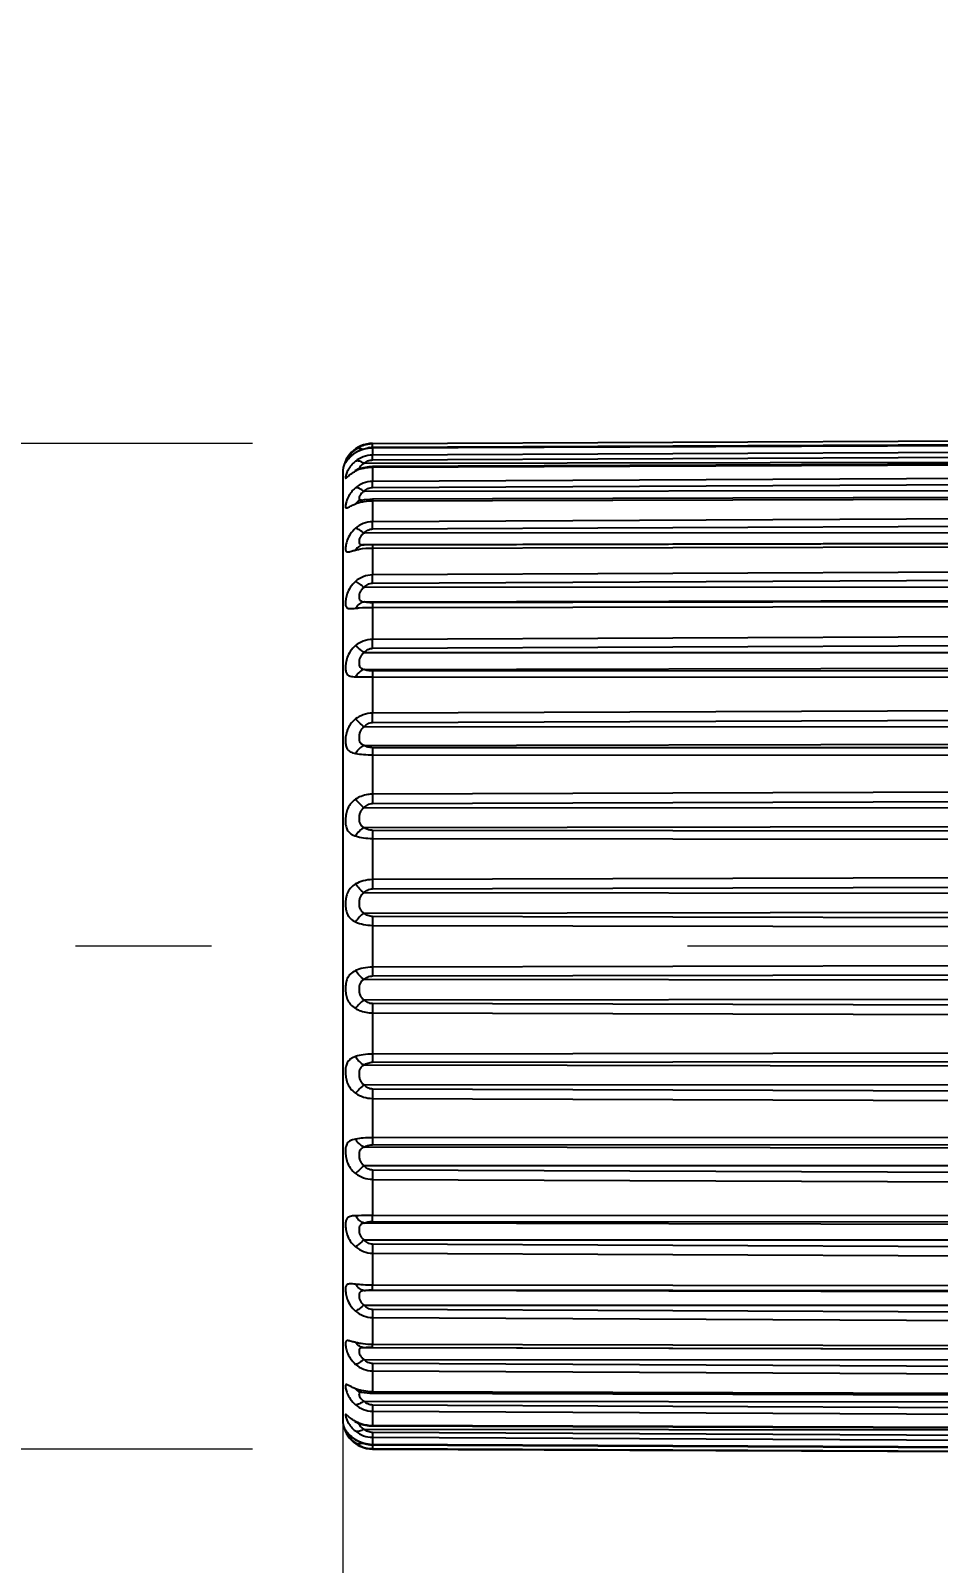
# Model space of a CAD drawing. Extents: x 1507 to 2862, y 0 to 992.
# Drawn here: x 1785.4 to 1815.7, y 583.6 to 634.8 of the extents above; entities that cross this region are included whole.
import ezdxf

# ---------------------------------------------------------------- set-up
doc = ezdxf.new("R2010")
doc.units = 0
doc.header["$LTSCALE"] = 10
doc.header["$MEASUREMENT"] = 0
doc.header["$PDMODE"] = 3
doc.header["$PDSIZE"] = -10
doc.linetypes.add('CENTER2', pattern=[28.575, 19.05, -3.175, 3.175, -3.175])
doc.layers.get('DEFPOINTS').update_dxf_attribs({"linetype": 'CONTINUOUS'})
doc.layers.add('1', color=7, linetype='CONTINUOUS')
doc.layers.add('标注', color=4, linetype='CONTINUOUS', lineweight=13)
doc.layers.add('치수', color=7, linetype='CONTINUOUS', lineweight=25)
doc.styles.add('Daelim Dimension', font='')
doc.styles.get('Daelim Dimension').set_extended_font_data('NanumGothic')
doc.dimstyles.new('DEFAULT', dxfattribs={"dimscale": 2, "dimtxt": 2, "dimasz": 2, "dimexe": 0, "dimexo": 2, "dimgap": 1, "dimtad": 1, "dimdec": 1, "dimzin": 9, "dimdsep": 46, "dimtxsty": 'Daelim Dimension', "dimcen": 0.5, "dimclrd": 252, "dimclre": 252, "dimclrt": 3, "dimadec": 1, "dimazin": 0, "dimtfac": 1, "dimtdec": 1, "dimtix": 1, "dimtmove": 0, "dimatfit": 3, "dimfxl": 1, "dimtolj": 1, "dimtzin": 1, "dimlwd": 9, "dimlwe": 9, "dimarcsym": 0})

# ---------------------------------------------------------------- blocks, each defined once
blk = doc.blocks.new('*D17')
at = {"layer": 'DEFPOINTS', "color": 0, "transparency": 16777216}
for p in [(1795.815, 595.201), (1925.963, 591.803), (1925.963, 536.409)]:
    blk.add_point(p, dxfattribs=at)
at = {"layer": '치수', "color": 5, "lineweight": 9, "transparency": 16777216}
for p, q in [((1795.815, 591.201), (1795.815, 536.409)), ((1925.963, 587.803), (1925.963, 536.409)), ((1799.815, 536.409), (1921.963, 536.409)), ((1925.963, 536.409), (2001.145, 536.409))]:
    blk.add_line(p, q, dxfattribs=at)
at = {"layer": '치수', "color": 5, "transparency": 16777216}
for points in [[(1799.815, 537.076), (1799.815, 535.743), (1795.815, 536.409)], [(1921.963, 537.076), (1921.963, 535.743), (1925.963, 536.409)]]:
    blk.add_solid(points, dxfattribs=at)
at = {"layer": '치수', "color": 7, "transparency": 16777216, "insert": (1965.554, 549.811), "char_height": 20, "attachment_point": 5, "style": 'Daelim Dimension'}
blk.add_mtext('\\A1;130.1', dxfattribs=at)
blk = doc.blocks.new('*D18')
at = {"layer": 'DEFPOINTS', "color": 0, "transparency": 16777216}
for p in [(1761.42, 620.978), (1796.811, 620.978), (1796.811, 587.406)]:
    blk.add_point(p, dxfattribs=at)
at = {"layer": '치수', "color": 5, "lineweight": 9, "transparency": 16777216}
for p, q in [((1761.42, 620.978), (1761.42, 708.405)), ((1792.811, 620.978), (1761.42, 620.978)), ((1761.42, 591.406), (1761.42, 616.978)), ((1792.811, 587.406), (1761.42, 587.406))]:
    blk.add_line(p, q, dxfattribs=at)
at = {"layer": '치수', "color": 5, "transparency": 16777216}
for points in [[(1760.753, 616.978), (1762.087, 616.978), (1761.42, 620.978)], [(1760.753, 591.406), (1762.087, 591.406), (1761.42, 587.406)]]:
    blk.add_solid(points, dxfattribs=at)
at = {"layer": '치수', "color": 7, "transparency": 16777216, "insert": (1746.645, 666.692), "char_height": 20, "attachment_point": 5, "rotation": 90, "style": 'Daelim Dimension'}
blk.add_mtext('\\A1;%%C33.6', dxfattribs=at)

msp = doc.modelspace()

# ---------------------------------------------------------------- linework, layer by layer
at = {"layer": '1', "color": 7, "linetype": 'Continuous'}
for p, q in [((1796.811, 620.978), (1845.513, 621.19)), ((1845.513, 621.18), (1796.811, 620.963)), ((1845.513, 621.03), (1796.811, 620.834)), ((1796.811, 620.829), (1845.513, 621.025)), ((1796.811, 620.978), (1796.811, 620.963)), ((1796.811, 620.947), (1796.811, 620.963)), ((1796.812, 620.851), (1796.811, 620.947)), ((1796.811, 620.834), (1796.811, 620.829)), ((1796.811, 620.83), (1796.811, 620.587)), ((1845.513, 620.818), (1796.811, 620.587)), ((1796.812, 620.852), (1845.513, 621.068)), ((1796.28, 620.694), (1796.244, 620.668)), ((1796.282, 620.695), (1796.28, 620.694)), ((1845.401, 620.383), (1796.529, 620.313)), ((1796.812, 620.426), (1796.811, 620.587)), ((1845.513, 620.384), (1796.811, 620.214)), ((1796.811, 620.19), (1845.513, 620.36)), ((1796.812, 620.427), (1845.513, 620.657)), ((1795.815, 619.978), (1795.815, 588.406)), ((1796.811, 620.19), (1796.811, 619.713)), ((1845.513, 619.951), (1796.811, 619.713)), ((1796.812, 619.507), (1796.811, 619.713)), ((1796.812, 619.508), (1845.513, 619.745)), ((1845.513, 619.434), (1796.529, 619.379)), ((1796.811, 619.065), (1845.513, 619.202)), ((1845.513, 619.26), (1796.812, 619.123)), ((1796.4, 619.083), (1796.4, 619.083)), ((1796.418, 619.086), (1796.439, 619.09)), ((1796.811, 619.065), (1796.811, 618.367)), ((1845.513, 618.605), (1796.811, 618.367)), ((1796.812, 618.123), (1796.811, 618.367)), ((1796.812, 618.124), (1845.513, 618.36)), ((1845.513, 618.022), (1796.529, 617.984)), ((1796.529, 617.594), (1845.513, 617.701)), ((1845.513, 617.695), (1796.812, 617.592)), ((1796.811, 617.487), (1845.513, 617.589)), ((1796.811, 617.488), (1796.811, 616.59)), ((1845.513, 616.821), (1796.811, 616.591)), ((1845.513, 616.19), (1796.529, 616.169)), ((1796.812, 616.316), (1796.811, 616.591)), ((1796.812, 616.316), (1845.513, 616.545)), ((1796.529, 615.689), (1845.513, 615.794)), ((1845.513, 615.725), (1796.812, 615.661)), ((1796.811, 615.506), (1845.513, 615.569)), ((1796.811, 615.507), (1796.811, 614.437)), ((1845.513, 614.654), (1796.811, 614.438)), ((1796.812, 614.14), (1796.811, 614.438)), ((1796.812, 614.141), (1845.513, 614.355)), ((1845.513, 613.993), (1796.529, 613.991)), ((1796.529, 613.434), (1845.513, 613.534)), ((1796.811, 613.181), (1845.513, 613.203)), ((1796.811, 613.182), (1796.811, 611.973)), ((1845.513, 613.404), (1796.812, 613.381)), ((1845.513, 612.169), (1796.811, 611.974)), ((1845.513, 611.498), (1796.529, 611.515)), ((1796.812, 611.662), (1796.811, 611.974)), ((1796.812, 611.663), (1845.513, 611.856)), ((1796.529, 610.899), (1845.513, 610.991)), ((1796.811, 610.584), (1796.811, 609.272)), ((1796.811, 610.583), (1845.513, 610.563)), ((1845.513, 610.804), (1796.812, 610.822)), ((1845.513, 609.441), (1796.811, 609.273)), ((1796.812, 608.957), (1845.513, 609.124)), ((1845.513, 608.781), (1796.529, 608.816)), ((1796.529, 608.16), (1845.513, 608.241)), ((1845.513, 608.003), (1796.812, 608.062)), ((1796.811, 607.792), (1796.811, 606.416)), ((1796.811, 607.791), (1845.513, 607.73)), ((1845.513, 606.554), (1796.811, 606.417)), ((1845.513, 605.925), (1796.529, 605.977)), ((1796.812, 606.108), (1845.513, 606.242)), ((1796.529, 605.3), (1845.513, 605.367)), ((1796.811, 604.89), (1796.811, 603.493)), ((1796.811, 604.889), (1845.513, 604.789)), ((1845.513, 605.086), (1796.812, 605.184)), ((1845.513, 603.595), (1796.811, 603.495)), ((1845.513, 603.016), (1796.529, 603.084)), ((1796.812, 603.2), (1845.513, 603.298)), ((1796.529, 602.407), (1845.513, 602.459)), ((1796.811, 601.967), (1796.811, 600.592)), ((1796.811, 601.966), (1845.513, 601.83)), ((1845.513, 602.142), (1796.812, 602.276)), ((1845.513, 600.654), (1796.811, 600.593)), ((1796.812, 600.322), (1845.513, 600.381)), ((1845.513, 600.143), (1796.529, 600.224)), ((1796.529, 599.568), (1845.513, 599.602)), ((1845.513, 599.26), (1796.812, 599.426)), ((1796.811, 599.112), (1796.811, 597.8)), ((1796.811, 599.111), (1845.513, 598.943)), ((1845.513, 597.82), (1796.811, 597.801)), ((1845.513, 597.393), (1796.529, 597.485)), ((1796.812, 597.561), (1845.513, 597.58)), ((1796.529, 596.869), (1845.513, 596.886)), ((1796.812, 596.722), (1796.811, 596.41)), ((1845.513, 596.528), (1796.812, 596.721)), ((1796.811, 596.411), (1796.811, 595.201)), ((1796.811, 596.41), (1845.513, 596.215)), ((1845.513, 595.181), (1796.811, 595.202)), ((1845.513, 594.85), (1796.529, 594.949)), ((1796.812, 595.002), (1845.513, 594.979)), ((1796.529, 594.393), (1845.513, 594.391)), ((1796.812, 594.244), (1796.811, 593.946)), ((1845.513, 594.029), (1796.812, 594.243)), ((1796.811, 593.946), (1796.811, 592.877)), ((1796.811, 593.946), (1845.513, 593.73)), ((1845.513, 592.59), (1796.529, 592.695)), ((1845.513, 592.815), (1796.811, 592.877)), ((1796.812, 592.723), (1845.513, 592.659)), ((1796.529, 592.214), (1845.513, 592.194)), ((1796.812, 592.068), (1796.811, 591.793)), ((1845.513, 591.839), (1796.812, 592.067)), ((1796.811, 591.793), (1796.811, 590.895)), ((1796.811, 591.793), (1845.513, 591.562)), ((1845.513, 590.683), (1796.529, 590.79)), ((1845.513, 590.794), (1796.811, 590.896)), ((1796.812, 590.792), (1845.513, 590.689)), ((1796.529, 590.4), (1845.513, 590.362)), ((1796.812, 590.261), (1796.811, 590.016)), ((1796.811, 590.017), (1796.811, 589.318)), ((1796.811, 590.016), (1845.513, 589.779)), ((1845.513, 590.024), (1796.812, 590.26)), ((1796.439, 589.294), (1796.411, 589.299)), ((1796.529, 589.004), (1845.513, 588.949)), ((1845.513, 589.181), (1796.811, 589.319)), ((1845.513, 589.123), (1796.812, 589.261)), ((1796.812, 588.876), (1796.811, 588.671)), ((1796.811, 588.671), (1796.811, 588.193)), ((1796.811, 588.671), (1845.513, 588.433)), ((1845.513, 588.639), (1796.812, 588.876)), ((1796.262, 588.29), (1796.218, 588.311)), ((1796.35, 588.252), (1796.348, 588.253)), ((1796.529, 588.071), (1845.401, 588.001)), ((1845.513, 588.024), (1796.811, 588.194)), ((1845.513, 588), (1796.811, 588.17)), ((1796.812, 587.957), (1796.811, 587.797)), ((1845.513, 587.727), (1796.812, 587.957)), ((1796.28, 587.69), (1796.244, 587.716)), ((1796.282, 587.689), (1796.28, 587.69)), ((1796.811, 587.797), (1796.811, 587.554)), ((1796.811, 587.797), (1845.513, 587.566)), ((1796.811, 587.55), (1796.811, 587.554)), ((1845.513, 587.358), (1796.811, 587.554)), ((1845.513, 587.354), (1796.811, 587.55)), ((1796.812, 587.532), (1796.811, 587.436)), ((1845.513, 587.315), (1796.812, 587.532)), ((1796.811, 587.436), (1796.811, 587.421)), ((1796.811, 587.421), (1796.811, 587.406)), ((1796.811, 587.421), (1845.513, 587.204)), ((1796.811, 587.406), (1845.513, 587.194))]:
    msp.add_line(p, q, dxfattribs=at)
for points in [[(1796.28, 620.694), (1796.348, 620.729), (1796.532, 620.796), (1796.734, 620.831), (1796.811, 620.834)], [(1796.017, 620.48), (1796.013, 620.476), (1796.018, 620.481), (1796.043, 620.509), (1796.081, 620.546), (1796.127, 620.587), (1796.185, 620.632), (1796.252, 620.677), (1796.282, 620.695)], [(1796.348, 620.13), (1796.47, 620.169), (1796.696, 620.208), (1796.811, 620.214)], [(1796.216, 620.072), (1796.217, 620.073), (1796.237, 620.082), (1796.277, 620.101), (1796.33, 620.123), (1796.35, 620.131)], [(1796.4, 619.083), (1796.399, 619.083), (1796.418, 619.086)], [(1796.439, 619.09), (1796.541, 619.105), (1796.724, 619.12), (1796.812, 619.122)], [(1796.812, 589.262), (1796.724, 589.263), (1796.541, 589.278), (1796.439, 589.294)], [(1796.35, 588.252), (1796.315, 588.267), (1796.262, 588.29)], [(1796.811, 588.17), (1796.696, 588.175), (1796.47, 588.215), (1796.348, 588.254)], [(1796.282, 587.689), (1796.233, 587.719), (1796.167, 587.765), (1796.112, 587.809), (1796.069, 587.849), (1796.035, 587.884), (1796.022, 587.898)], [(1796.811, 587.55), (1796.734, 587.553), (1796.532, 587.587), (1796.348, 587.655), (1796.28, 587.69)]]:
    msp.add_lwpolyline(points, dxfattribs=at)
for centre, radius, start, end in [((1796.815, 619.978), 1, 90.25, 180), ((1796.81, 619.99), 0.97, 127.6112, 140.4479), ((1796.819, 619.979), 0.985, 125.6723, 127.6182), ((1796.794, 619.792), 1.034, 111.4705, 119.7586), ((1796.8, 619.778), 1.049, 110.3964, 111.4992), ((1796.808, 619.755), 1.074, 100.7666, 110.3794), ((1796.811, 619.742), 1.087, 99.7017, 100.7974), ((1796.82, 620.361), 0.492, 102.3043, 112.9028), ((1796.815, 619.715), 1.115, 90.2413, 99.6845), ((1796.815, 620.047), 0.916, 90.2529, 91.0826), ((1796.779, 619.819), 1.004, 119.7694, 122.1712), ((1796.805, 618.98), 1.214, 117.4978, 118.3246), ((1796.75, 619.086), 1.094, 110.9753, 117.509), ((1796.778, 619.017), 1.169, 107.6712, 111.0427), ((1833.586, 610.535), 36.775, 179.551, 179.9245), ((1936.109, 609.598), 139.298, 180.13396, 180.26395), ((1855.4, 607.69), 58.59, 179.63583, 179.90169), ((1907.805, 606.654), 110.995, 180.1223, 180.28261), ((1880.605, 604.726), 83.794, 179.68632, 179.88855), ((1880.576, 603.658), 83.765, 180.11155, 180.31377), ((1907.827, 601.729), 111.016, 179.71746, 179.87778), ((1855.373, 600.693), 58.562, 180.09839, 180.36429), ((1936.119, 598.785), 139.308, 179.73611, 179.86611), ((1833.562, 597.849), 36.751, 180.0756, 180.4492), ((1796.767, 577.01), 13.782, 89.8149, 90.9921), ((1796.792, 590.899), 1.578, 256.5383, 257.4724), ((1796.815, 588.406), 1, 180, 269.75), ((1796.771, 588.368), 0.924, 205.269, 212.3113), ((1796.791, 588.586), 1.028, 216.5913, 224.7671), ((1796.806, 589.405), 1.215, 241.7884, 242.5021), ((1796.792, 589.422), 1.225, 249.2871, 252.5583), ((1796.817, 589.505), 1.312, 252.5904, 269.7245), ((1796.788, 588.581), 1.022, 224.7312, 237.8884), ((1796.819, 588.405), 0.985, 232.6334, 234.3273), ((1796.736, 588.497), 0.923, 237.8581, 240.6105), ((1796.817, 588.66), 1.105, 248.7578, 249.8342), ((1796.823, 588.678), 1.125, 249.8459, 258.9749), ((1796.821, 588.668), 1.114, 258.9795, 260.0993), ((1796.821, 588.026), 0.495, 247.0632, 257.6394), ((1796.816, 588.629), 1.074, 260.0265, 269.7332), ((1796.815, 588.38), 0.959, 268.951, 269.7483)]:
    msp.add_arc(centre, radius, start, end, dxfattribs=at)
for points, knots in [([(1796.325, 620.805), (1796.318, 620.805), (1796.29, 620.8), (1796.262, 620.79), (1796.244, 620.779)], [0, 0, 0, 0, 0.26024, 1, 1, 1, 1]), ([(1796.798, 620.963), (1796.745, 620.962), (1796.549, 620.941), (1796.361, 620.862), (1796.244, 620.779)], [0, 0, 0, 0, 0.26937, 1, 1, 1, 1]), ([(1796.478, 620.781), (1796.465, 620.786), (1796.416, 620.803), (1796.363, 620.809), (1796.325, 620.805)], [0, 0, 0, 0, 0.27276, 1, 1, 1, 1]), ([(1796.715, 620.841), (1796.723, 620.843), (1796.755, 620.849), (1796.787, 620.852), (1796.812, 620.852)], [0, 0, 0, 0, 0.247106, 1, 1, 1, 1]), ([(1796.244, 620.386), (1796.209, 620.358), (1796.147, 620.301), (1796.07, 620.21), (1796.012, 620.124), (1795.971, 620.046), (1795.942, 619.979), (1795.922, 619.923), (1795.912, 619.884), (1795.908, 619.86), (1795.907, 619.847), (1795.907, 619.836), (1795.909, 619.829), (1795.914, 619.824), (1795.921, 619.825), (1795.928, 619.829), (1795.938, 619.835), (1795.951, 619.845), (1795.966, 619.858), (1795.984, 619.874), (1796.015, 619.902), (1796.064, 619.942), (1796.138, 619.996), (1796.196, 620.031), (1796.229, 620.049)], [0, 0, 0, 0, 0.125903, 0.237832, 0.335267, 0.418306, 0.487389, 0.542669, 0.584436, 0.600329, 0.612957, 0.622451, 0.629156, 0.634078, 0.6395, 0.64741, 0.658605, 0.673424, 0.692073, 0.714745, 0.741628, 0.808797, 0.894777, 1, 1, 1, 1]), ([(1795.919, 620.372), (1795.917, 620.367), (1795.913, 620.357), (1795.909, 620.346), (1795.907, 620.339), (1795.907, 620.336), (1795.907, 620.333), (1795.908, 620.331), (1795.913, 620.336), (1795.917, 620.341), (1795.926, 620.353), (1795.932, 620.362), (1795.935, 620.368)], [0, 0, 0, 0, 0.208695, 0.357665, 0.409955, 0.447683, 0.471471, 0.484234, 0.524864, 0.621921, 0.779699, 1, 1, 1, 1]), ([(1796.062, 620.608), (1796.025, 620.564), (1795.973, 620.488), (1795.932, 620.405), (1795.919, 620.372)], [0, 0, 0, 0, 0.621035, 1, 1, 1, 1]), ([(1795.935, 620.368), (1795.953, 620.392), (1795.998, 620.455), (1796.051, 620.513), (1796.086, 620.545)], [0, 0, 0, 0, 0.386449, 1, 1, 1, 1]), ([(1796.086, 620.545), (1796.097, 620.556), (1796.146, 620.601), (1796.201, 620.641), (1796.244, 620.668)], [0, 0, 0, 0, 0.223537, 1, 1, 1, 1]), ([(1796.811, 620.587), (1796.705, 620.587), (1796.501, 620.546), (1796.321, 620.446), (1796.244, 620.386)], [0, 0, 0, 0, 0.521706, 1, 1, 1, 1]), ([(1796.529, 620.313), (1796.503, 620.33), (1796.453, 620.357), (1796.36, 620.392), (1796.285, 620.399), (1796.244, 620.386)], [0, 0, 0, 0, 0.30257, 0.57167, 1, 1, 1, 1]), ([(1796.431, 620.246), (1796.411, 620.227), (1796.382, 620.192), (1796.362, 620.15), (1796.36, 620.132)], [0, 0, 0, 0, 0.612017, 1, 1, 1, 1]), ([(1796.529, 620.313), (1796.519, 620.308), (1796.485, 620.289), (1796.452, 620.266), (1796.431, 620.246)], [0, 0, 0, 0, 0.264842, 1, 1, 1, 1]), ([(1796.529, 620.313), (1796.566, 620.346), (1796.654, 620.403), (1796.758, 620.427), (1796.812, 620.427)], [0, 0, 0, 0, 0.480729, 1, 1, 1, 1]), ([(1796.811, 620.214), (1796.811, 620.214), (1796.811, 620.213), (1796.811, 620.212), (1796.811, 620.21), (1796.811, 620.206), (1796.811, 620.199), (1796.811, 620.194), (1796.811, 620.19)], [0, 0, 0, 0, 0.016083, 0.063146, 0.141332, 0.250675, 0.562913, 1, 1, 1, 1]), ([(1796.348, 620.13), (1796.338, 620.126), (1796.3, 620.108), (1796.266, 620.081), (1796.244, 620.057)], [0, 0, 0, 0, 0.246389, 1, 1, 1, 1]), ([(1796.811, 619.713), (1796.705, 619.712), (1796.499, 619.669), (1796.32, 619.563), (1796.244, 619.5)], [0, 0, 0, 0, 0.518837, 1, 1, 1, 1]), ([(1796.423, 620.131), (1796.453, 620.141), (1796.58, 620.175), (1796.712, 620.19), (1796.811, 620.19)], [0, 0, 0, 0, 0.242722, 1, 1, 1, 1]), ([(1796.244, 619.5), (1796.209, 619.471), (1796.145, 619.409), (1796.068, 619.311), (1796.01, 619.215), (1795.969, 619.127), (1795.94, 619.049), (1795.921, 618.981), (1795.91, 618.926), (1795.906, 618.882), (1795.907, 618.85), (1795.916, 618.83), (1795.929, 618.824), (1795.94, 618.824), (1795.954, 618.826), (1795.978, 618.835), (1796.016, 618.854), (1796.073, 618.885), (1796.151, 618.924), (1796.211, 618.95), (1796.244, 618.964)], [0, 0, 0, 0, 0.122255, 0.232656, 0.330725, 0.416468, 0.49015, 0.551858, 0.601807, 0.64006, 0.66716, 0.685608, 0.694031, 0.703637, 0.715448, 0.730145, 0.770365, 0.827622, 0.903876, 1, 1, 1, 1]), ([(1796.529, 619.379), (1796.48, 619.415), (1796.407, 619.459), (1796.309, 619.494), (1796.264, 619.501), (1796.244, 619.5)], [0, 0, 0, 0, 0.57574, 0.80934, 1, 1, 1, 1]), ([(1796.529, 619.379), (1796.488, 619.356), (1796.435, 619.314), (1796.389, 619.244), (1796.368, 619.197), (1796.359, 619.157), (1796.359, 619.124), (1796.371, 619.098), (1796.387, 619.09), (1796.396, 619.088)], [0, 0, 0, 0, 0.37346, 0.533452, 0.669351, 0.778786, 0.863215, 0.929924, 1, 1, 1, 1]), ([(1796.529, 619.379), (1796.565, 619.416), (1796.652, 619.48), (1796.758, 619.508), (1796.812, 619.508)], [0, 0, 0, 0, 0.489107, 1, 1, 1, 1]), ([(1796.439, 619.09), (1796.401, 619.083), (1796.326, 619.052), (1796.269, 618.996), (1796.244, 618.964)], [0, 0, 0, 0, 0.484832, 1, 1, 1, 1]), ([(1796.244, 618.964), (1796.26, 618.97), (1796.327, 618.995), (1796.396, 619.014), (1796.449, 619.026)], [0, 0, 0, 0, 0.238544, 1, 1, 1, 1]), ([(1796.396, 619.088), (1796.398, 619.088), (1796.405, 619.086), (1796.413, 619.085), (1796.418, 619.085)], [0, 0, 0, 0, 0.227175, 1, 1, 1, 1]), ([(1796.449, 619.026), (1796.478, 619.032), (1796.597, 619.056), (1796.719, 619.065), (1796.811, 619.065)], [0, 0, 0, 0, 0.241678, 1, 1, 1, 1]), ([(1796.812, 619.122), (1796.811, 619.12), (1796.811, 619.115), (1796.811, 619.096), (1796.811, 619.079), (1796.811, 619.065)], [0, 0, 0, 0, 0.083584, 0.279507, 1, 1, 1, 1]), ([(1796.244, 618.15), (1796.176, 618.092), (1796.068, 617.967), (1795.98, 617.794), (1795.94, 617.67), (1795.921, 617.592), (1795.91, 617.525), (1795.906, 617.469), (1795.909, 617.424), (1795.918, 617.389), (1795.938, 617.364), (1795.972, 617.355), (1796.016, 617.36), (1796.074, 617.374), (1796.152, 617.396), (1796.211, 617.413), (1796.244, 617.421)], [0, 0, 0, 0, 0.222758, 0.404828, 0.480909, 0.547025, 0.603319, 0.649855, 0.686934, 0.715522, 0.738888, 0.763976, 0.798478, 0.847497, 0.914036, 1, 1, 1, 1]), ([(1796.811, 618.367), (1796.705, 618.367), (1796.498, 618.322), (1796.32, 618.214), (1796.244, 618.15)], [0, 0, 0, 0, 0.517607, 1, 1, 1, 1]), ([(1796.529, 617.984), (1796.479, 618.023), (1796.406, 618.075), (1796.309, 618.127), (1796.265, 618.144), (1796.244, 618.15)], [0, 0, 0, 0, 0.572677, 0.808981, 1, 1, 1, 1]), ([(1796.529, 617.984), (1796.501, 617.966), (1796.45, 617.925), (1796.396, 617.851), (1796.367, 617.775), (1796.358, 617.717), (1796.361, 617.677), (1796.367, 617.652), (1796.379, 617.631), (1796.398, 617.615), (1796.422, 617.605), (1796.466, 617.595), (1796.503, 617.594), (1796.529, 617.594)], [0, 0, 0, 0, 0.173919, 0.335231, 0.476714, 0.593093, 0.641873, 0.685109, 0.724899, 0.765097, 0.810443, 0.864698, 1, 1, 1, 1]), ([(1796.529, 617.984), (1796.565, 618.023), (1796.649, 618.092), (1796.758, 618.124), (1796.812, 618.124)], [0, 0, 0, 0, 0.495502, 1, 1, 1, 1]), ([(1796.529, 617.594), (1796.475, 617.593), (1796.36, 617.557), (1796.278, 617.471), (1796.244, 617.421)], [0, 0, 0, 0, 0.47479, 1, 1, 1, 1]), ([(1796.244, 617.421), (1796.286, 617.432), (1796.472, 617.473), (1796.663, 617.488), (1796.811, 617.488)], [0, 0, 0, 0, 0.22515, 1, 1, 1, 1]), ([(1796.812, 617.592), (1796.785, 617.592), (1796.691, 617.592), (1796.596, 617.593), (1796.529, 617.594)], [0, 0, 0, 0, 0.284956, 1, 1, 1, 1]), ([(1796.812, 617.592), (1796.812, 617.591), (1796.812, 617.589), (1796.811, 617.583), (1796.811, 617.575), (1796.811, 617.557), (1796.811, 617.528), (1796.811, 617.502), (1796.811, 617.488)], [0, 0, 0, 0, 0.021865, 0.074799, 0.158016, 0.270708, 0.581275, 1, 1, 1, 1]), ([(1796.244, 616.375), (1796.176, 616.318), (1796.066, 616.191), (1795.967, 615.986), (1795.925, 615.829), (1795.91, 615.72), (1795.906, 615.653), (1795.909, 615.596), (1795.918, 615.548), (1795.937, 615.509), (1795.969, 615.481), (1796.014, 615.466), (1796.074, 615.462), (1796.152, 615.467), (1796.211, 615.473), (1796.244, 615.477)], [0, 0, 0, 0, 0.208926, 0.384028, 0.527144, 0.586984, 0.63902, 0.683407, 0.720655, 0.752424, 0.782448, 0.816853, 0.861886, 0.921961, 1, 1, 1, 1]), ([(1796.811, 616.59), (1796.705, 616.59), (1796.499, 616.546), (1796.32, 616.439), (1796.244, 616.375)], [0, 0, 0, 0, 0.518099, 1, 1, 1, 1]), ([(1796.529, 616.169), (1796.478, 616.212), (1796.386, 616.284), (1796.289, 616.35), (1796.244, 616.375)], [0, 0, 0, 0, 0.562707, 1, 1, 1, 1]), ([(1796.529, 616.169), (1796.5, 616.15), (1796.449, 616.106), (1796.395, 616.024), (1796.366, 615.939), (1796.357, 615.86), (1796.363, 615.8), (1796.379, 615.761), (1796.403, 615.728), (1796.455, 615.7), (1796.503, 615.692), (1796.529, 615.689)], [0, 0, 0, 0, 0.160209, 0.314006, 0.455903, 0.580267, 0.685316, 0.731976, 0.777167, 0.875899, 1, 1, 1, 1]), ([(1796.529, 616.169), (1796.565, 616.21), (1796.648, 616.283), (1796.757, 616.316), (1796.812, 616.316)], [0, 0, 0, 0, 0.499549, 1, 1, 1, 1]), ([(1796.529, 615.689), (1796.473, 615.68), (1796.359, 615.626), (1796.278, 615.532), (1796.244, 615.477)], [0, 0, 0, 0, 0.470103, 1, 1, 1, 1]), ([(1796.812, 615.661), (1796.76, 615.661), (1796.665, 615.666), (1796.571, 615.68), (1796.529, 615.689)], [0, 0, 0, 0, 0.548609, 1, 1, 1, 1]), ([(1796.812, 615.661), (1796.812, 615.654), (1796.811, 615.602), (1796.811, 615.551), (1796.811, 615.506)], [0, 0, 0, 0, 0.139371, 1, 1, 1, 1]), ([(1796.244, 615.477), (1796.286, 615.482), (1796.474, 615.501), (1796.664, 615.507), (1796.811, 615.507)], [0, 0, 0, 0, 0.222349, 1, 1, 1, 1]), ([(1796.244, 614.23), (1796.176, 614.175), (1796.065, 614.051), (1795.965, 613.844), (1795.918, 613.656), (1795.905, 613.517), (1795.909, 613.421), (1795.921, 613.345), (1795.952, 613.276), (1796.011, 613.231), (1796.072, 613.208), (1796.152, 613.195), (1796.211, 613.191), (1796.244, 613.19)], [0, 0, 0, 0, 0.193613, 0.358751, 0.499157, 0.615887, 0.665505, 0.709553, 0.785325, 0.823826, 0.869314, 0.926778, 1, 1, 1, 1]), ([(1796.811, 614.437), (1796.705, 614.437), (1796.5, 614.395), (1796.321, 614.292), (1796.244, 614.23)], [0, 0, 0, 0, 0.520281, 1, 1, 1, 1]), ([(1796.529, 613.991), (1796.502, 614.014), (1796.408, 614.094), (1796.313, 614.174), (1796.244, 614.23)], [0, 0, 0, 0, 0.281182, 1, 1, 1, 1]), ([(1796.529, 613.991), (1796.565, 614.032), (1796.648, 614.106), (1796.757, 614.141), (1796.812, 614.141)], [0, 0, 0, 0, 0.501074, 1, 1, 1, 1]), ([(1796.529, 613.991), (1796.5, 613.971), (1796.448, 613.926), (1796.394, 613.838), (1796.366, 613.745), (1796.357, 613.656), (1796.364, 613.576), (1796.388, 613.517), (1796.42, 613.482), (1796.464, 613.453), (1796.502, 613.441), (1796.529, 613.434)], [0, 0, 0, 0, 0.148493, 0.294634, 0.434712, 0.563342, 0.677589, 0.779159, 0.829151, 0.88185, 1, 1, 1, 1]), ([(1796.529, 613.434), (1796.472, 613.417), (1796.359, 613.349), (1796.279, 613.248), (1796.244, 613.19)], [0, 0, 0, 0, 0.471157, 1, 1, 1, 1]), ([(1796.244, 613.19), (1796.333, 613.188), (1796.521, 613.184), (1796.71, 613.182), (1796.811, 613.182)], [0, 0, 0, 0, 0.466409, 1, 1, 1, 1]), ([(1796.812, 613.381), (1796.76, 613.381), (1796.663, 613.391), (1796.569, 613.417), (1796.529, 613.434)], [0, 0, 0, 0, 0.541991, 1, 1, 1, 1]), ([(1796.812, 613.382), (1796.812, 613.37), (1796.811, 613.303), (1796.811, 613.237), (1796.811, 613.181)], [0, 0, 0, 0, 0.173114, 1, 1, 1, 1]), ([(1796.244, 611.781), (1796.176, 611.729), (1796.089, 611.638), (1796.009, 611.5), (1795.968, 611.401), (1795.939, 611.305), (1795.914, 611.185), (1795.904, 611.071), (1795.909, 610.965), (1795.922, 610.875), (1795.952, 610.789), (1796.009, 610.722), (1796.07, 610.681), (1796.15, 610.649), (1796.211, 610.636), (1796.244, 610.63)], [0, 0, 0, 0, 0.178204, 0.257631, 0.331832, 0.401577, 0.467055, 0.585601, 0.638868, 0.688103, 0.777158, 0.821528, 0.870533, 0.928644, 1, 1, 1, 1]), ([(1796.811, 611.973), (1796.705, 611.972), (1796.502, 611.934), (1796.321, 611.838), (1796.244, 611.781)], [0, 0, 0, 0, 0.523997, 1, 1, 1, 1]), ([(1796.529, 611.515), (1796.476, 611.559), (1796.379, 611.646), (1796.286, 611.736), (1796.244, 611.781)], [0, 0, 0, 0, 0.534587, 1, 1, 1, 1]), ([(1796.529, 611.515), (1796.5, 611.496), (1796.446, 611.451), (1796.392, 611.361), (1796.365, 611.262), (1796.357, 611.166), (1796.364, 611.075), (1796.387, 611.007), (1796.419, 610.963), (1796.462, 610.926), (1796.501, 610.908), (1796.529, 610.899)], [0, 0, 0, 0, 0.138767, 0.277573, 0.414646, 0.545173, 0.665786, 0.775905, 0.829072, 0.883383, 1, 1, 1, 1]), ([(1796.529, 611.515), (1796.565, 611.556), (1796.648, 611.629), (1796.757, 611.663), (1796.812, 611.663)], [0, 0, 0, 0, 0.500019, 1, 1, 1, 1]), ([(1796.529, 610.899), (1796.471, 610.874), (1796.361, 610.795), (1796.279, 610.689), (1796.244, 610.63)], [0, 0, 0, 0, 0.476412, 1, 1, 1, 1]), ([(1796.244, 610.63), (1796.332, 610.614), (1796.52, 610.592), (1796.71, 610.584), (1796.811, 610.584)], [0, 0, 0, 0, 0.468064, 1, 1, 1, 1]), ([(1796.812, 610.822), (1796.759, 610.822), (1796.66, 610.837), (1796.568, 610.875), (1796.529, 610.899)], [0, 0, 0, 0, 0.532862, 1, 1, 1, 1]), ([(1796.244, 609.1), (1796.177, 609.055), (1796.064, 608.949), (1795.963, 608.755), (1795.917, 608.567), (1795.903, 608.391), (1795.914, 608.227), (1795.952, 608.102), (1796.009, 608.016), (1796.068, 607.958), (1796.148, 607.909), (1796.21, 607.884), (1796.244, 607.874)], [0, 0, 0, 0, 0.163949, 0.305205, 0.433514, 0.551932, 0.66072, 0.761713, 0.812303, 0.86639, 0.927695, 1, 1, 1, 1]), ([(1796.811, 609.272), (1796.757, 609.272), (1796.626, 609.26), (1796.433, 609.206), (1796.302, 609.139), (1796.244, 609.1)], [0, 0, 0, 0, 0.270386, 0.65359, 1, 1, 1, 1]), ([(1796.529, 608.816), (1796.474, 608.86), (1796.375, 608.95), (1796.284, 609.049), (1796.244, 609.1)], [0, 0, 0, 0, 0.520396, 1, 1, 1, 1]), ([(1796.529, 608.816), (1796.565, 608.856), (1796.649, 608.926), (1796.758, 608.958), (1796.812, 608.957)], [0, 0, 0, 0, 0.496422, 1, 1, 1, 1]), ([(1796.529, 608.816), (1796.5, 608.798), (1796.447, 608.753), (1796.393, 608.664), (1796.365, 608.564), (1796.357, 608.463), (1796.364, 608.365), (1796.388, 608.29), (1796.42, 608.239), (1796.461, 608.195), (1796.501, 608.172), (1796.529, 608.16)], [0, 0, 0, 0, 0.130931, 0.262849, 0.39605, 0.527064, 0.652231, 0.769611, 0.826296, 0.882979, 1, 1, 1, 1]), ([(1796.529, 608.16), (1796.471, 608.128), (1796.364, 608.042), (1796.28, 607.934), (1796.244, 607.874)], [0, 0, 0, 0, 0.484668, 1, 1, 1, 1]), ([(1796.812, 608.062), (1796.785, 608.062), (1796.684, 608.072), (1796.587, 608.115), (1796.529, 608.16)], [0, 0, 0, 0, 0.267752, 1, 1, 1, 1]), ([(1796.244, 607.874), (1796.331, 607.846), (1796.518, 607.806), (1796.71, 607.792), (1796.811, 607.792)], [0, 0, 0, 0, 0.471822, 1, 1, 1, 1]), ([(1796.811, 606.416), (1796.706, 606.416), (1796.509, 606.389), (1796.324, 606.316), (1796.244, 606.271)], [0, 0, 0, 0, 0.534673, 1, 1, 1, 1]), ([(1796.244, 606.271), (1796.178, 606.233), (1796.064, 606.142), (1795.962, 605.964), (1795.916, 605.783), (1795.903, 605.606), (1795.915, 605.433), (1795.953, 605.294), (1796.008, 605.192), (1796.091, 605.091), (1796.18, 605.035), (1796.244, 605.006)], [0, 0, 0, 0, 0.151393, 0.280274, 0.400673, 0.51737, 0.630889, 0.742218, 0.799061, 0.859118, 1, 1, 1, 1]), ([(1796.529, 605.977), (1796.473, 606.018), (1796.371, 606.11), (1796.282, 606.215), (1796.244, 606.271)], [0, 0, 0, 0, 0.507139, 1, 1, 1, 1]), ([(1796.529, 605.977), (1796.5, 605.96), (1796.447, 605.918), (1796.392, 605.832), (1796.365, 605.733), (1796.357, 605.63), (1796.365, 605.529), (1796.388, 605.448), (1796.42, 605.392), (1796.461, 605.343), (1796.5, 605.315), (1796.529, 605.3)], [0, 0, 0, 0, 0.124637, 0.249956, 0.378628, 0.508826, 0.637072, 0.760551, 0.82053, 0.879998, 1, 1, 1, 1]), ([(1796.529, 605.977), (1796.565, 606.014), (1796.651, 606.079), (1796.758, 606.108), (1796.812, 606.108)], [0, 0, 0, 0, 0.49043, 1, 1, 1, 1]), ([(1796.529, 605.3), (1796.472, 605.263), (1796.367, 605.173), (1796.281, 605.064), (1796.244, 605.006)], [0, 0, 0, 0, 0.495118, 1, 1, 1, 1]), ([(1796.244, 605.006), (1796.329, 604.968), (1796.515, 604.911), (1796.71, 604.89), (1796.811, 604.89)], [0, 0, 0, 0, 0.47704, 1, 1, 1, 1]), ([(1796.812, 605.184), (1796.759, 605.184), (1796.654, 605.208), (1796.566, 605.266), (1796.529, 605.3)], [0, 0, 0, 0, 0.513336, 1, 1, 1, 1]), ([(1796.244, 603.378), (1796.18, 603.349), (1796.091, 603.293), (1796.008, 603.191), (1795.953, 603.09), (1795.915, 602.951), (1795.903, 602.778), (1795.916, 602.601), (1795.962, 602.42), (1796.064, 602.242), (1796.178, 602.151), (1796.244, 602.113)], [0, 0, 0, 0, 0.140867, 0.200924, 0.257775, 0.369107, 0.482622, 0.599322, 0.719717, 0.84859, 1, 1, 1, 1]), ([(1796.529, 603.084), (1796.472, 603.121), (1796.368, 603.212), (1796.281, 603.319), (1796.244, 603.378)], [0, 0, 0, 0, 0.495182, 1, 1, 1, 1]), ([(1796.811, 603.493), (1796.706, 603.493), (1796.512, 603.472), (1796.326, 603.415), (1796.244, 603.378)], [0, 0, 0, 0, 0.540532, 1, 1, 1, 1]), ([(1796.529, 603.084), (1796.501, 603.069), (1796.461, 603.041), (1796.42, 602.992), (1796.388, 602.936), (1796.364, 602.855), (1796.357, 602.754), (1796.365, 602.651), (1796.392, 602.552), (1796.447, 602.465), (1796.5, 602.423), (1796.529, 602.407)], [0, 0, 0, 0, 0.119888, 0.179345, 0.239334, 0.36278, 0.491064, 0.621226, 0.749951, 0.875296, 1, 1, 1, 1]), ([(1796.529, 603.084), (1796.566, 603.117), (1796.654, 603.175), (1796.758, 603.2), (1796.812, 603.2)], [0, 0, 0, 0, 0.482366, 1, 1, 1, 1]), ([(1796.529, 602.407), (1796.473, 602.365), (1796.371, 602.274), (1796.282, 602.169), (1796.244, 602.113)], [0, 0, 0, 0, 0.507249, 1, 1, 1, 1]), ([(1796.812, 602.276), (1796.758, 602.276), (1796.652, 602.304), (1796.565, 602.369), (1796.529, 602.407)], [0, 0, 0, 0, 0.505294, 1, 1, 1, 1]), ([(1796.244, 602.113), (1796.285, 602.09), (1796.462, 602.006), (1796.661, 601.967), (1796.811, 601.967)], [0, 0, 0, 0, 0.236662, 1, 1, 1, 1]), ([(1796.244, 600.51), (1796.21, 600.499), (1796.148, 600.475), (1796.068, 600.426), (1796.009, 600.368), (1795.952, 600.282), (1795.914, 600.156), (1795.903, 599.993), (1795.917, 599.817), (1795.963, 599.628), (1796.064, 599.435), (1796.177, 599.329), (1796.244, 599.283)], [0, 0, 0, 0, 0.072302, 0.133601, 0.187682, 0.238273, 0.339279, 0.448052, 0.566477, 0.694783, 0.836039, 1, 1, 1, 1]), ([(1796.811, 600.592), (1796.706, 600.592), (1796.515, 600.577), (1796.327, 600.537), (1796.244, 600.51)], [0, 0, 0, 0, 0.545758, 1, 1, 1, 1]), ([(1796.529, 600.224), (1796.471, 600.256), (1796.364, 600.342), (1796.28, 600.45), (1796.244, 600.51)], [0, 0, 0, 0, 0.484879, 1, 1, 1, 1]), ([(1796.529, 600.224), (1796.567, 600.253), (1796.657, 600.302), (1796.759, 600.322), (1796.812, 600.322)], [0, 0, 0, 0, 0.472824, 1, 1, 1, 1]), ([(1796.529, 600.224), (1796.501, 600.211), (1796.462, 600.188), (1796.42, 600.145), (1796.388, 600.094), (1796.364, 600.018), (1796.357, 599.921), (1796.365, 599.82), (1796.393, 599.72), (1796.447, 599.63), (1796.5, 599.586), (1796.529, 599.568)], [0, 0, 0, 0, 0.116863, 0.173559, 0.230273, 0.347632, 0.47283, 0.603803, 0.737073, 0.869031, 1, 1, 1, 1]), ([(1796.529, 599.568), (1796.474, 599.524), (1796.374, 599.434), (1796.284, 599.334), (1796.244, 599.283)], [0, 0, 0, 0, 0.520701, 1, 1, 1, 1]), ([(1796.244, 599.283), (1796.326, 599.229), (1796.509, 599.143), (1796.709, 599.112), (1796.811, 599.112)], [0, 0, 0, 0, 0.488672, 1, 1, 1, 1]), ([(1796.812, 599.426), (1796.758, 599.426), (1796.65, 599.458), (1796.565, 599.528), (1796.529, 599.568)], [0, 0, 0, 0, 0.499318, 1, 1, 1, 1]), ([(1796.244, 597.754), (1796.211, 597.748), (1796.15, 597.734), (1796.07, 597.703), (1796.009, 597.661), (1795.967, 597.611), (1795.937, 597.553), (1795.911, 597.465), (1795.904, 597.365), (1795.91, 597.259), (1795.924, 597.139), (1795.964, 596.975), (1796.064, 596.772), (1796.176, 596.654), (1796.244, 596.603)], [0, 0, 0, 0, 0.071466, 0.129657, 0.178457, 0.222627, 0.266474, 0.312473, 0.414723, 0.471988, 0.533367, 0.668383, 0.821877, 1, 1, 1, 1]), ([(1796.811, 597.8), (1796.707, 597.8), (1796.517, 597.792), (1796.329, 597.769), (1796.244, 597.754)], [0, 0, 0, 0, 0.549548, 1, 1, 1, 1]), ([(1796.529, 597.485), (1796.471, 597.51), (1796.362, 597.589), (1796.279, 597.694), (1796.244, 597.754)], [0, 0, 0, 0, 0.476734, 1, 1, 1, 1]), ([(1796.529, 597.485), (1796.501, 597.476), (1796.461, 597.458), (1796.419, 597.421), (1796.387, 597.377), (1796.363, 597.309), (1796.357, 597.219), (1796.365, 597.122), (1796.388, 597.04), (1796.419, 596.978), (1796.46, 596.922), (1796.5, 596.888), (1796.529, 596.869)], [0, 0, 0, 0, 0.116725, 0.171001, 0.224172, 0.334113, 0.454601, 0.584992, 0.722123, 0.791615, 0.861201, 1, 1, 1, 1]), ([(1796.529, 597.485), (1796.548, 597.496), (1796.635, 597.541), (1796.735, 597.561), (1796.812, 597.561)], [0, 0, 0, 0, 0.222075, 1, 1, 1, 1]), ([(1796.529, 596.869), (1796.476, 596.824), (1796.378, 596.738), (1796.286, 596.647), (1796.244, 596.603)], [0, 0, 0, 0, 0.535103, 1, 1, 1, 1]), ([(1796.812, 596.721), (1796.785, 596.721), (1796.73, 596.729), (1796.629, 596.773), (1796.565, 596.827), (1796.529, 596.869)], [0, 0, 0, 0, 0.248601, 0.497707, 1, 1, 1, 1]), ([(1796.244, 596.603), (1796.324, 596.543), (1796.506, 596.447), (1796.709, 596.411), (1796.811, 596.411)], [0, 0, 0, 0, 0.493672, 1, 1, 1, 1]), ([(1796.244, 595.194), (1796.211, 595.193), (1796.152, 595.189), (1796.072, 595.176), (1796.011, 595.153), (1795.952, 595.108), (1795.921, 595.039), (1795.909, 594.963), (1795.905, 594.867), (1795.918, 594.727), (1795.965, 594.54), (1796.065, 594.333), (1796.176, 594.209), (1796.244, 594.153)], [0, 0, 0, 0, 0.073221, 0.130685, 0.176169, 0.21467, 0.290455, 0.334501, 0.384111, 0.500843, 0.641253, 0.806389, 1, 1, 1, 1]), ([(1796.811, 595.201), (1796.757, 595.202), (1796.568, 595.201), (1796.379, 595.198), (1796.244, 595.194)], [0, 0, 0, 0, 0.284928, 1, 1, 1, 1]), ([(1796.529, 594.949), (1796.472, 594.967), (1796.36, 595.036), (1796.279, 595.136), (1796.244, 595.194)], [0, 0, 0, 0, 0.471544, 1, 1, 1, 1]), ([(1796.812, 595.002), (1796.812, 595.014), (1796.811, 595.08), (1796.811, 595.147), (1796.811, 595.202)], [0, 0, 0, 0, 0.173097, 1, 1, 1, 1]), ([(1796.529, 594.949), (1796.502, 594.943), (1796.464, 594.93), (1796.421, 594.902), (1796.37, 594.847), (1796.354, 594.749), (1796.366, 594.639), (1796.394, 594.545), (1796.448, 594.458), (1796.5, 594.412), (1796.529, 594.393)], [0, 0, 0, 0, 0.118149, 0.171055, 0.221277, 0.435039, 0.563974, 0.704504, 0.851082, 1, 1, 1, 1]), ([(1796.529, 594.949), (1796.569, 594.966), (1796.662, 594.993), (1796.759, 595.003), (1796.812, 595.002)], [0, 0, 0, 0, 0.453619, 1, 1, 1, 1]), ([(1796.529, 594.393), (1796.502, 594.37), (1796.408, 594.29), (1796.313, 594.21), (1796.244, 594.153)], [0, 0, 0, 0, 0.281517, 1, 1, 1, 1]), ([(1796.244, 594.153), (1796.324, 594.09), (1796.503, 593.986), (1796.708, 593.947), (1796.811, 593.946)], [0, 0, 0, 0, 0.497443, 1, 1, 1, 1]), ([(1796.812, 594.243), (1796.785, 594.243), (1796.73, 594.251), (1796.629, 594.295), (1796.565, 594.351), (1796.529, 594.393)], [0, 0, 0, 0, 0.24789, 0.496696, 1, 1, 1, 1]), ([(1796.244, 592.907), (1796.211, 592.91), (1796.152, 592.917), (1796.074, 592.922), (1796.014, 592.918), (1795.969, 592.903), (1795.937, 592.875), (1795.918, 592.836), (1795.909, 592.788), (1795.906, 592.731), (1795.91, 592.664), (1795.925, 592.555), (1795.967, 592.398), (1796.066, 592.193), (1796.176, 592.066), (1796.244, 592.009)], [0, 0, 0, 0, 0.078039, 0.138114, 0.183143, 0.217548, 0.247582, 0.279361, 0.316607, 0.360985, 0.413016, 0.472859, 0.615981, 0.79108, 1, 1, 1, 1]), ([(1796.529, 592.695), (1796.473, 592.704), (1796.359, 592.759), (1796.278, 592.852), (1796.244, 592.907)], [0, 0, 0, 0, 0.470495, 1, 1, 1, 1]), ([(1796.811, 592.877), (1796.707, 592.877), (1796.518, 592.882), (1796.329, 592.897), (1796.244, 592.907)], [0, 0, 0, 0, 0.550562, 1, 1, 1, 1]), ([(1796.529, 592.695), (1796.503, 592.691), (1796.456, 592.684), (1796.403, 592.656), (1796.379, 592.623), (1796.362, 592.584), (1796.357, 592.524), (1796.366, 592.445), (1796.395, 592.359), (1796.448, 592.277), (1796.5, 592.233), (1796.529, 592.214)], [0, 0, 0, 0, 0.123682, 0.222669, 0.267952, 0.314639, 0.419682, 0.543996, 0.685949, 0.839759, 1, 1, 1, 1]), ([(1796.529, 592.695), (1796.57, 592.704), (1796.664, 592.718), (1796.759, 592.723), (1796.812, 592.723)], [0, 0, 0, 0, 0.446976, 1, 1, 1, 1]), ([(1796.812, 592.723), (1796.812, 592.73), (1796.811, 592.781), (1796.811, 592.833), (1796.811, 592.877)], [0, 0, 0, 0, 0.139338, 1, 1, 1, 1]), ([(1796.529, 592.214), (1796.478, 592.172), (1796.386, 592.1), (1796.289, 592.033), (1796.244, 592.009)], [0, 0, 0, 0, 0.563634, 1, 1, 1, 1]), ([(1796.812, 592.067), (1796.785, 592.067), (1796.73, 592.076), (1796.629, 592.118), (1796.565, 592.173), (1796.529, 592.214)], [0, 0, 0, 0, 0.248901, 0.498154, 1, 1, 1, 1]), ([(1796.244, 592.009), (1796.323, 591.943), (1796.502, 591.834), (1796.708, 591.793), (1796.811, 591.793)], [0, 0, 0, 0, 0.49968, 1, 1, 1, 1]), ([(1796.244, 590.962), (1796.211, 590.971), (1796.152, 590.987), (1796.074, 591.01), (1796.016, 591.024), (1795.972, 591.028), (1795.938, 591.02), (1795.918, 590.995), (1795.909, 590.96), (1795.906, 590.914), (1795.91, 590.858), (1795.921, 590.791), (1795.94, 590.714), (1795.98, 590.59), (1796.068, 590.416), (1796.176, 590.292), (1796.244, 590.234)], [0, 0, 0, 0, 0.085965, 0.152505, 0.201524, 0.236025, 0.261113, 0.28448, 0.313068, 0.350147, 0.396683, 0.452977, 0.519093, 0.595175, 0.777244, 1, 1, 1, 1]), ([(1796.529, 590.79), (1796.475, 590.791), (1796.36, 590.828), (1796.278, 590.913), (1796.244, 590.962)], [0, 0, 0, 0, 0.475109, 1, 1, 1, 1]), ([(1796.811, 590.895), (1796.707, 590.896), (1796.516, 590.908), (1796.328, 590.941), (1796.244, 590.962)], [0, 0, 0, 0, 0.547602, 1, 1, 1, 1]), ([(1796.529, 590.79), (1796.503, 590.789), (1796.467, 590.788), (1796.422, 590.779), (1796.398, 590.768), (1796.379, 590.752), (1796.367, 590.732), (1796.361, 590.707), (1796.358, 590.667), (1796.367, 590.609), (1796.396, 590.533), (1796.45, 590.458), (1796.501, 590.418), (1796.529, 590.4)], [0, 0, 0, 0, 0.134753, 0.189114, 0.234665, 0.275021, 0.314869, 0.358104, 0.406874, 0.523208, 0.664724, 0.826013, 1, 1, 1, 1]), ([(1796.812, 590.792), (1796.812, 590.792), (1796.812, 590.795), (1796.811, 590.8), (1796.811, 590.809), (1796.811, 590.827), (1796.811, 590.856), (1796.811, 590.881), (1796.811, 590.896)], [0, 0, 0, 0, 0.021815, 0.074713, 0.157909, 0.270595, 0.581191, 1, 1, 1, 1]), ([(1796.529, 590.4), (1796.479, 590.361), (1796.406, 590.308), (1796.309, 590.256), (1796.265, 590.239), (1796.244, 590.234)], [0, 0, 0, 0, 0.573735, 0.80955, 1, 1, 1, 1]), ([(1796.244, 590.234), (1796.323, 590.168), (1796.501, 590.058), (1796.708, 590.017), (1796.811, 590.017)], [0, 0, 0, 0, 0.500222, 1, 1, 1, 1]), ([(1796.812, 590.26), (1796.758, 590.26), (1796.65, 590.291), (1796.565, 590.36), (1796.529, 590.4)], [0, 0, 0, 0, 0.500235, 1, 1, 1, 1]), ([(1796.244, 589.42), (1796.211, 589.434), (1796.151, 589.46), (1796.074, 589.499), (1796.016, 589.53), (1795.977, 589.549), (1795.954, 589.557), (1795.94, 589.56), (1795.929, 589.559), (1795.917, 589.553), (1795.908, 589.533), (1795.905, 589.502), (1795.909, 589.458), (1795.92, 589.402), (1795.94, 589.335), (1795.982, 589.222), (1796.07, 589.058), (1796.177, 588.94), (1796.244, 588.884)], [0, 0, 0, 0, 0.096141, 0.172414, 0.229981, 0.270544, 0.285231, 0.296795, 0.305977, 0.313986, 0.332302, 0.359782, 0.398237, 0.448226, 0.510033, 0.583842, 0.767482, 1, 1, 1, 1]), ([(1796.439, 589.294), (1796.401, 589.301), (1796.327, 589.332), (1796.269, 589.388), (1796.244, 589.42)], [0, 0, 0, 0, 0.485342, 1, 1, 1, 1]), ([(1796.425, 589.364), (1796.408, 589.368), (1796.347, 589.384), (1796.287, 589.403), (1796.244, 589.42)], [0, 0, 0, 0, 0.267562, 1, 1, 1, 1]), ([(1796.529, 589.004), (1796.48, 588.969), (1796.407, 588.924), (1796.309, 588.889), (1796.264, 588.883), (1796.244, 588.884)], [0, 0, 0, 0, 0.57681, 0.809865, 1, 1, 1, 1]), ([(1796.377, 589.287), (1796.371, 589.283), (1796.361, 589.269), (1796.359, 589.253), (1796.359, 589.245)], [0, 0, 0, 0, 0.460655, 1, 1, 1, 1]), ([(1796.359, 589.245), (1796.359, 589.228), (1796.367, 589.187), (1796.396, 589.123), (1796.45, 589.057), (1796.501, 589.021), (1796.529, 589.004)], [0, 0, 0, 0, 0.17017, 0.39974, 0.681048, 1, 1, 1, 1]), ([(1796.418, 589.299), (1796.414, 589.299), (1796.399, 589.297), (1796.385, 589.293), (1796.377, 589.287)], [0, 0, 0, 0, 0.300564, 1, 1, 1, 1]), ([(1796.811, 589.318), (1796.779, 589.318), (1796.658, 589.322), (1796.537, 589.339), (1796.45, 589.358)], [0, 0, 0, 0, 0.263152, 1, 1, 1, 1]), ([(1796.812, 588.876), (1796.758, 588.876), (1796.652, 588.904), (1796.565, 588.967), (1796.529, 589.004)], [0, 0, 0, 0, 0.506613, 1, 1, 1, 1]), ([(1796.812, 589.262), (1796.811, 589.263), (1796.811, 589.269), (1796.811, 589.288), (1796.811, 589.305), (1796.811, 589.319)], [0, 0, 0, 0, 0.083956, 0.279997, 1, 1, 1, 1]), ([(1796.231, 588.334), (1796.198, 588.352), (1796.14, 588.387), (1796.065, 588.441), (1796.016, 588.481), (1795.984, 588.509), (1795.966, 588.525), (1795.951, 588.538), (1795.939, 588.548), (1795.929, 588.555), (1795.921, 588.559), (1795.914, 588.559), (1795.909, 588.555), (1795.907, 588.548), (1795.907, 588.537), (1795.908, 588.524), (1795.912, 588.5), (1795.922, 588.461), (1795.941, 588.405), (1795.97, 588.338), (1796.012, 588.26), (1796.07, 588.174), (1796.147, 588.083), (1796.209, 588.026), (1796.244, 587.998)], [0, 0, 0, 0, 0.10548, 0.191698, 0.259102, 0.286094, 0.308869, 0.327614, 0.342521, 0.353796, 0.361772, 0.367231, 0.37213, 0.378775, 0.388198, 0.400751, 0.416569, 0.458188, 0.513321, 0.582252, 0.665138, 0.762429, 0.874228, 1, 1, 1, 1]), ([(1796.244, 588.884), (1796.323, 588.818), (1796.502, 588.711), (1796.708, 588.671), (1796.811, 588.671)], [0, 0, 0, 0, 0.49903, 1, 1, 1, 1]), ([(1795.966, 587.973), (1795.958, 587.984), (1795.944, 588.004), (1795.927, 588.028), (1795.916, 588.044), (1795.911, 588.049), (1795.908, 588.052), (1795.906, 588.05), (1795.908, 588.046), (1795.909, 588.04), (1795.912, 588.031), (1795.915, 588.02), (1795.923, 588.001), (1795.93, 587.985), (1795.935, 587.974)], [0, 0, 0, 0, 0.229983, 0.394876, 0.496825, 0.525062, 0.539282, 0.547701, 0.56772, 0.60222, 0.65159, 0.715944, 0.795379, 1, 1, 1, 1]), ([(1796.348, 588.254), (1796.338, 588.258), (1796.3, 588.276), (1796.266, 588.303), (1796.244, 588.327)], [0, 0, 0, 0, 0.246615, 1, 1, 1, 1]), ([(1796.358, 588.276), (1796.348, 588.28), (1796.31, 588.295), (1796.272, 588.313), (1796.244, 588.327)], [0, 0, 0, 0, 0.260878, 1, 1, 1, 1]), ([(1796.529, 588.071), (1796.503, 588.054), (1796.453, 588.026), (1796.36, 587.991), (1796.285, 587.985), (1796.244, 587.998)], [0, 0, 0, 0, 0.303032, 0.572623, 1, 1, 1, 1]), ([(1796.244, 587.998), (1796.324, 587.936), (1796.504, 587.834), (1796.708, 587.797), (1796.811, 587.797)], [0, 0, 0, 0, 0.496188, 1, 1, 1, 1]), ([(1796.36, 588.252), (1796.36, 588.249), (1796.363, 588.234), (1796.37, 588.22), (1796.375, 588.21)], [0, 0, 0, 0, 0.20215, 1, 1, 1, 1]), ([(1796.375, 588.21), (1796.378, 588.204), (1796.393, 588.178), (1796.413, 588.154), (1796.43, 588.138)], [0, 0, 0, 0, 0.212627, 1, 1, 1, 1]), ([(1796.43, 588.138), (1796.437, 588.132), (1796.467, 588.106), (1796.501, 588.084), (1796.529, 588.071)], [0, 0, 0, 0, 0.231916, 1, 1, 1, 1]), ([(1796.812, 587.957), (1796.759, 587.957), (1796.655, 587.981), (1796.566, 588.037), (1796.529, 588.071)], [0, 0, 0, 0, 0.514967, 1, 1, 1, 1]), ([(1796.811, 588.17), (1796.811, 588.17), (1796.811, 588.171), (1796.811, 588.172), (1796.811, 588.174), (1796.811, 588.177), (1796.811, 588.184), (1796.811, 588.19), (1796.811, 588.194)], [0, 0, 0, 0, 0.016063, 0.063111, 0.141289, 0.250629, 0.562879, 1, 1, 1, 1]), ([(1795.99, 587.874), (1796.002, 587.855), (1796.067, 587.761), (1796.149, 587.678), (1796.221, 587.622)], [0, 0, 0, 0, 0.201629, 1, 1, 1, 1]), ([(1796.326, 587.578), (1796.319, 587.579), (1796.29, 587.583), (1796.263, 587.594), (1796.244, 587.605)], [0, 0, 0, 0, 0.26017, 1, 1, 1, 1]), ([(1796.244, 587.605), (1796.323, 587.549), (1796.5, 587.457), (1796.698, 587.423), (1796.797, 587.421)], [0, 0, 0, 0, 0.491915, 1, 1, 1, 1]), ([(1796.416, 587.63), (1796.405, 587.634), (1796.359, 587.653), (1796.314, 587.675), (1796.283, 587.693)], [0, 0, 0, 0, 0.258802, 1, 1, 1, 1]), ([(1796.478, 587.603), (1796.465, 587.598), (1796.416, 587.581), (1796.363, 587.574), (1796.326, 587.578)], [0, 0, 0, 0, 0.27307, 1, 1, 1, 1]), ([(1796.812, 587.532), (1796.804, 587.532), (1796.771, 587.533), (1796.739, 587.537), (1796.715, 587.542)], [0, 0, 0, 0, 0.254332, 1, 1, 1, 1])]:
    msp.add_open_spline(points, degree=3, knots=knots, dxfattribs=at)
at = {"layer": '标注', "color": 1, "linetype": 'CENTER2', "ltscale": 0.5}
msp.add_line((1934.315, 604.192), (1786.901, 604.192), dxfattribs=at)

# ---------------------------------------------------------------- dimensions: what is measured, and where the dimension line sits
at = {"layer": '치수', "color": 5}
dim = msp.add_linear_dim(base=(1761.42, 620.978), p1=(1796.811, 587.406), p2=(1796.811, 620.978), angle=90, text='%%C<>', dimstyle='DEFAULT', override={"dimtxt": 10, "dimclrd": 5, "dimclre": 5, "dimclrt": 7}, dxfattribs=at)
dim.commit()
dim.dimension.update_dxf_attribs({"geometry": '*D18', "text_midpoint": (1761.42, 666.692), "dimtype": 160})
dim = msp.add_linear_dim(base=(1925.963, 536.409), p1=(1795.815, 595.201), p2=(1925.963, 591.803), dimstyle='DEFAULT', override={"dimtxt": 10, "dimclrd": 5, "dimclre": 5, "dimclrt": 7}, dxfattribs=at)
dim.commit()
dim.dimension.update_dxf_attribs({"geometry": '*D17', "text_midpoint": (1965.554, 536.409), "dimtype": 160})

doc.saveas('drawing.dxf')
